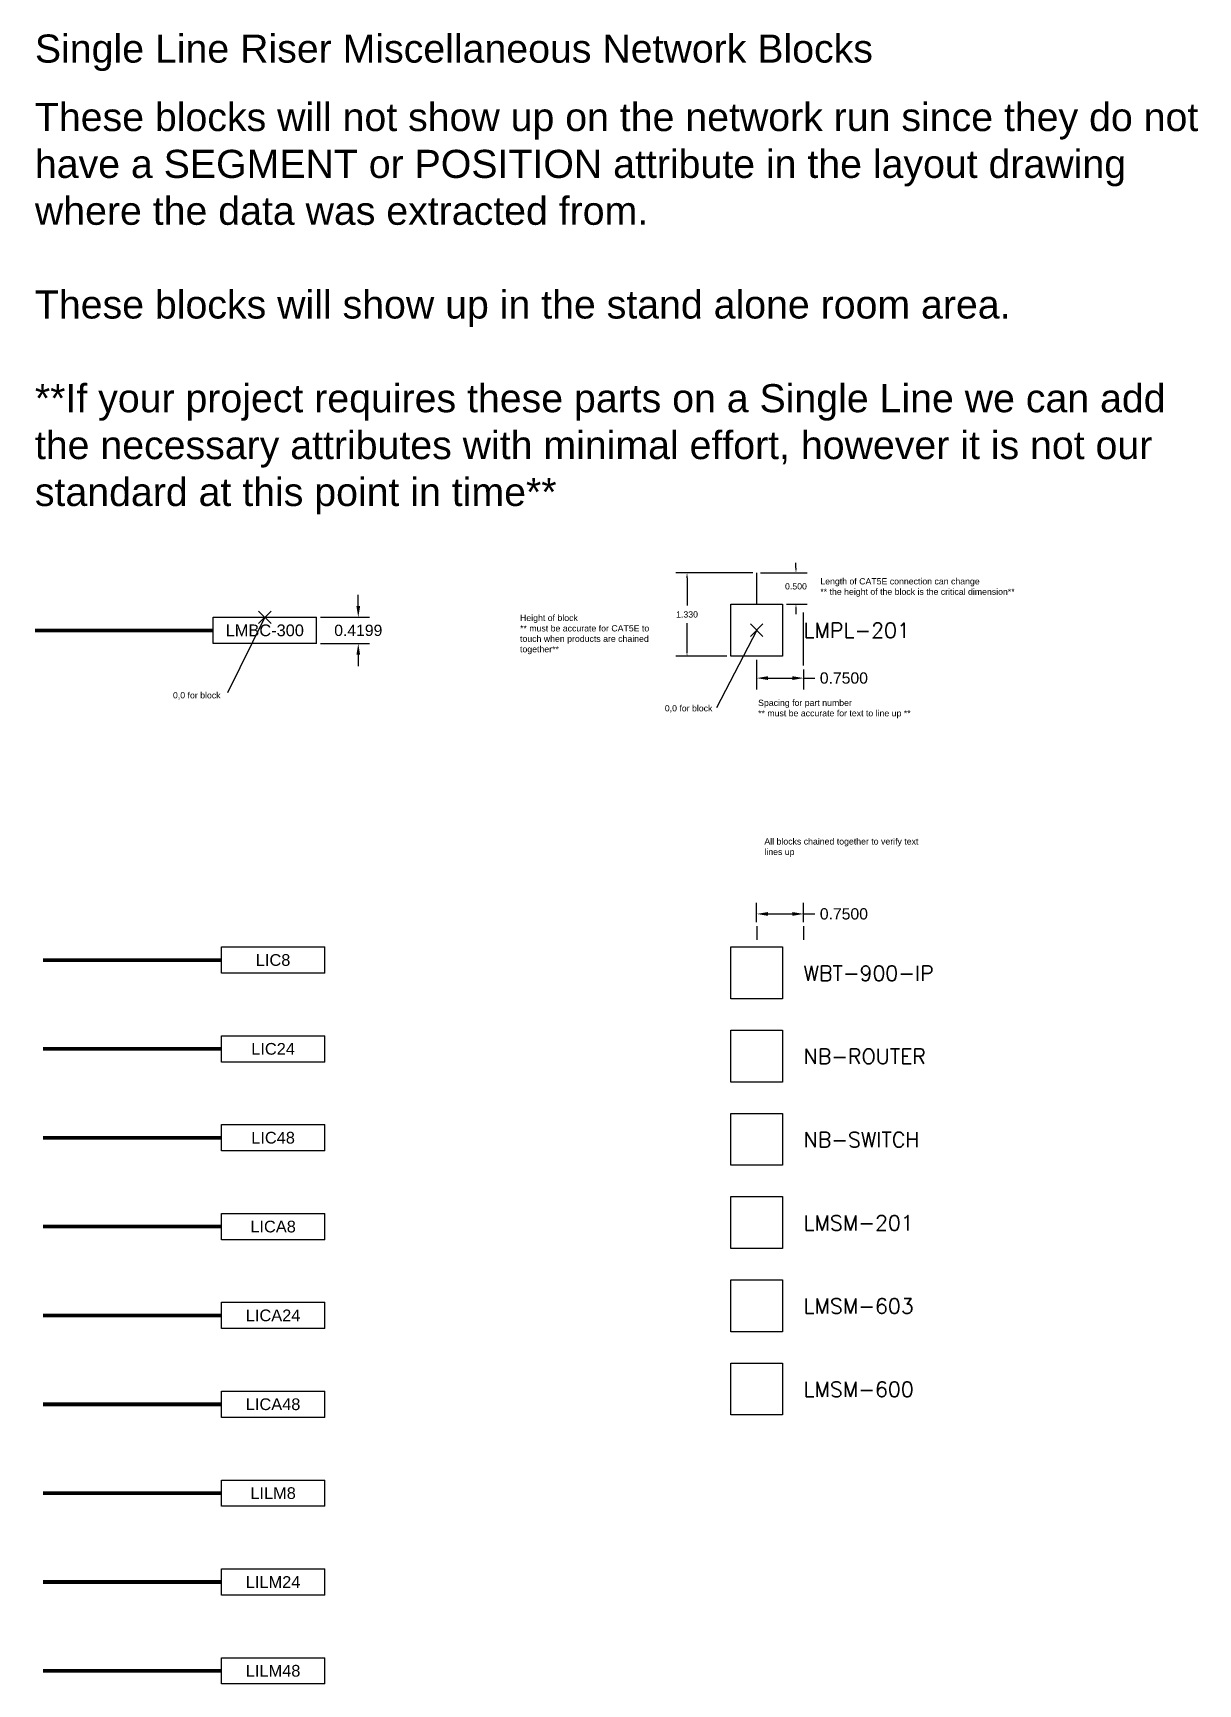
# Model space of a CAD drawing. Header units: inches. Extents: x -233 to 23, y -182 to 484.
# Drawn here: x -193.88 to -175.26, y -27.59 to -1.21 of the extents above; entities that cross this region are included whole.
import ezdxf

# ---------------------------------------------------------------- set-up
doc = ezdxf.new("R2010")
doc.units = ezdxf.units.IN
doc.header["$MEASUREMENT"] = 0
doc.header["$PDMODE"] = 3
doc.header["$PDSIZE"] = 0.1
doc.linetypes.add('DASHED', pattern=[0.75, 0.5, -0.25])
doc.layers.add('Riser', color=7, linetype='Continuous')
doc.styles.add('ROMANS', font='ROMANS.shx')
doc.styles.get("Standard").update_dxf_attribs({"font": 'arial.ttf'})
doc.dimstyles.get("Standard").update_dxf_attribs({"dimtxt": 0.18, "dimasz": 0.18, "dimexe": 0.18, "dimexo": 0.0625, "dimgap": 0.09, "dimtad": 0, "dimtih": 1, "dimtoh": 1, "dimdec": 4, "dimzin": 0, "dimdsep": 46, "dimtxsty": 'Standard', "dimcen": 0.09, "dimadec": 0, "dimazin": 0, "dimtfac": 1, "dimtdec": 4, "dimtofl": 0, "dimtmove": 0, "dimatfit": 3, "dimfxl": 1, "dimtolj": 1, "dimtzin": 0, "dimarcsym": 0})

# ---------------------------------------------------------------- blocks, each defined once
blk = doc.blocks.new('NB-ROUTER')
blk.add_lwpolyline([(-0.415, 0.415), (0.415, 0.415), (0.415, -0.415), (-0.415, -0.415)], close=True)
at = {"insert": (0.75, -0.005), "char_height": 0.24, "width": 5.724, "attachment_point": 4, "style": 'ROMANS'}
blk.add_mtext('NB-ROUTER', dxfattribs=at)
blk = doc.blocks.new('NB-SWITCH')
blk.add_lwpolyline([(-0.415, 0.415), (0.415, 0.415), (0.415, -0.415), (-0.415, -0.415)], close=True)
at = {"insert": (0.75, -0.005), "char_height": 0.24, "width": 5.724, "attachment_point": 4, "style": 'ROMANS'}
blk.add_mtext('NB-SWITCH', dxfattribs=at)
blk = doc.blocks.new('LMSM-201')
blk.add_lwpolyline([(-0.415, 0.415), (0.415, 0.415), (0.415, -0.415), (-0.415, -0.415)], close=True)
at = {"insert": (0.75, -0.005), "char_height": 0.24, "width": 5.724, "attachment_point": 4, "style": 'ROMANS'}
blk.add_mtext('LMSM-201', dxfattribs=at)
blk = doc.blocks.new('LMSM-603')
blk.add_lwpolyline([(-0.415, 0.415), (0.415, 0.415), (0.415, -0.415), (-0.415, -0.415)], close=True)
at = {"insert": (0.75, -0.005), "char_height": 0.24, "width": 5.724, "attachment_point": 4, "style": 'ROMANS'}
blk.add_mtext('LMSM-603', dxfattribs=at)
blk = doc.blocks.new('LMSM-600')
blk.add_lwpolyline([(-0.415, 0.415), (0.415, 0.415), (0.415, -0.415), (-0.415, -0.415)], close=True)
at = {"insert": (0.75, -0.005), "char_height": 0.24, "width": 5.724, "attachment_point": 4, "style": 'ROMANS'}
blk.add_mtext('LMSM-600', dxfattribs=at)
blk = doc.blocks.new('WBT-900-IP')
at = {"linetype": 'Continuous'}
for p, q in [((-0.188, 0.415), (-0.016, 0.415)), ((-0.188, 0.415), (-0.016, 0.415)), ((-0.016, 0.415), (0.193, 0.415)), ((-0.016, 0.415), (0.193, 0.415))]:
    blk.add_line(p, q, dxfattribs=at)
blk.add_lwpolyline([(-0.415, 0.415), (0.415, 0.415), (0.415, -0.415), (-0.415, -0.415)], close=True)
at = {"insert": (0.75, -0.005), "char_height": 0.24, "width": 5.724, "attachment_point": 4, "style": 'ROMANS'}
blk.add_mtext('WBT-900-IP', dxfattribs=at)
blk = doc.blocks.new('LIC8')
for p, q in [((-0.825, 0), (0.825, 0)), ((-0.825, -0.42), (-0.825, 0)), ((0.825, -0.42), (0.825, 0)), ((0.825, -0.42), (-0.825, -0.42))]:
    blk.add_line(p, q)
at = {"linetype": 'DASHED', "const_width": 0.06}
blk.add_lwpolyline([(-0.825, -0.21), (-3.675, -0.21)], dxfattribs=at)
at = {"insert": (0, -0.21), "char_height": 0.1872, "width": 5.25301, "attachment_point": 5}
blk.add_mtext('LIC8', dxfattribs=at)
blk = doc.blocks.new('LIC24')
for p, q in [((-0.825, 0), (0.825, 0)), ((-0.825, -0.42), (-0.825, 0)), ((0.825, -0.42), (0.825, 0)), ((0.825, -0.42), (-0.825, -0.42))]:
    blk.add_line(p, q)
at = {"linetype": 'DASHED', "const_width": 0.06}
blk.add_lwpolyline([(-0.825, -0.21), (-3.675, -0.21)], dxfattribs=at)
at = {"insert": (0, -0.21), "char_height": 0.1872, "width": 5.25301, "attachment_point": 5}
blk.add_mtext('LIC24', dxfattribs=at)
blk = doc.blocks.new('LIC48')
for p, q in [((-0.825, 0), (0.825, 0)), ((-0.825, -0.42), (-0.825, 0)), ((0.825, -0.42), (0.825, 0)), ((0.825, -0.42), (-0.825, -0.42))]:
    blk.add_line(p, q)
at = {"linetype": 'DASHED', "const_width": 0.06}
blk.add_lwpolyline([(-0.825, -0.21), (-3.675, -0.21)], dxfattribs=at)
at = {"insert": (0, -0.21), "char_height": 0.1872, "width": 5.25301, "attachment_point": 5}
blk.add_mtext('LIC48', dxfattribs=at)
blk = doc.blocks.new('LICA8')
for p, q in [((-0.825, 0), (0.825, 0)), ((-0.825, -0.42), (-0.825, 0)), ((0.825, -0.42), (0.825, 0)), ((0.825, -0.42), (-0.825, -0.42))]:
    blk.add_line(p, q)
at = {"linetype": 'DASHED', "const_width": 0.06}
blk.add_lwpolyline([(-0.825, -0.21), (-3.675, -0.21)], dxfattribs=at)
at = {"insert": (0, -0.21), "char_height": 0.1872, "width": 5.25301, "attachment_point": 5}
blk.add_mtext('LICA8', dxfattribs=at)
blk = doc.blocks.new('LICA24')
for p, q in [((-0.825, 0), (0.825, 0)), ((-0.825, -0.42), (-0.825, 0)), ((0.825, -0.42), (0.825, 0)), ((0.825, -0.42), (-0.825, -0.42))]:
    blk.add_line(p, q)
at = {"linetype": 'DASHED', "const_width": 0.06}
blk.add_lwpolyline([(-0.825, -0.21), (-3.675, -0.21)], dxfattribs=at)
at = {"insert": (0, -0.21), "char_height": 0.1872, "width": 5.25301, "attachment_point": 5}
blk.add_mtext('LICA24', dxfattribs=at)
blk = doc.blocks.new('LICA48')
for p, q in [((-0.825, 0), (0.825, 0)), ((-0.825, -0.42), (-0.825, 0)), ((0.825, -0.42), (0.825, 0)), ((0.825, -0.42), (-0.825, -0.42))]:
    blk.add_line(p, q)
at = {"linetype": 'DASHED', "const_width": 0.06}
blk.add_lwpolyline([(-0.825, -0.21), (-3.675, -0.21)], dxfattribs=at)
at = {"insert": (0, -0.21), "char_height": 0.1872, "width": 5.25301, "attachment_point": 5}
blk.add_mtext('LICA48', dxfattribs=at)
blk = doc.blocks.new('LILM8')
for p, q in [((-0.825, 0), (0.825, 0)), ((-0.825, -0.42), (-0.825, 0)), ((0.825, -0.42), (0.825, 0)), ((0.825, -0.42), (-0.825, -0.42))]:
    blk.add_line(p, q)
at = {"linetype": 'DASHED', "const_width": 0.06}
blk.add_lwpolyline([(-0.825, -0.21), (-3.675, -0.21)], dxfattribs=at)
at = {"insert": (0, -0.21), "char_height": 0.1872, "width": 5.25301, "attachment_point": 5}
blk.add_mtext('LILM8', dxfattribs=at)
blk = doc.blocks.new('LILM24')
for p, q in [((-0.825, 0), (0.825, 0)), ((-0.825, -0.42), (-0.825, 0)), ((0.825, -0.42), (0.825, 0)), ((0.825, -0.42), (-0.825, -0.42))]:
    blk.add_line(p, q)
at = {"linetype": 'DASHED', "const_width": 0.06}
blk.add_lwpolyline([(-0.825, -0.21), (-3.675, -0.21)], dxfattribs=at)
at = {"insert": (0, -0.21), "char_height": 0.1872, "width": 5.25301, "attachment_point": 5}
blk.add_mtext('LILM24', dxfattribs=at)
blk = doc.blocks.new('LILM48')
for p, q in [((-0.825, 0), (0.825, 0)), ((-0.825, -0.42), (-0.825, 0)), ((0.825, -0.42), (0.825, 0)), ((0.825, -0.42), (-0.825, -0.42))]:
    blk.add_line(p, q)
at = {"linetype": 'DASHED', "const_width": 0.06}
blk.add_lwpolyline([(-0.825, -0.21), (-3.675, -0.21)], dxfattribs=at)
at = {"insert": (0, -0.21), "char_height": 0.1872, "width": 5.25301, "attachment_point": 5}
blk.add_mtext('LILM48', dxfattribs=at)
blk = doc.blocks.new('*D201')
at = {"color": 0, "lineweight": -2, "transparency": 16777216}
for p, q in [((-182.313, -15.419), (-182.313, -15.107)), ((-182.133, -15.287), (-181.743, -15.287)), ((-181.563, -15.419), (-181.563, -15.107)), ((-181.563, -15.287), (-181.383, -15.287))]:
    blk.add_line(p, q, dxfattribs=at)
at = {"color": 0, "transparency": 16777216}
for points in [[(-182.133, -15.257), (-182.133, -15.317), (-182.313, -15.287)], [(-181.743, -15.257), (-181.743, -15.317), (-181.563, -15.287)]]:
    blk.add_solid(points, dxfattribs=at)
at = {"layer": 'Defpoints', "color": 0, "transparency": 16777216}
for p in [(-181.563, -15.287), (-182.313, -15.481), (-181.563, -15.481)]:
    blk.add_point(p, dxfattribs=at)
at = {"color": 0, "transparency": 16777216, "insert": (-180.919, -15.287), "char_height": 0.18, "attachment_point": 5}
blk.add_mtext('\\A1;0.7500', dxfattribs=at)
blk = doc.blocks.new('*D202')
at = {"color": 0, "lineweight": -2, "transparency": 16777216}
for p, q in [((-182.375, -9.836), (-183.606, -9.836)), ((-183.426, -9.916), (-183.426, -10.36)), ((-183.426, -11.086), (-183.426, -10.642)), ((-182.79, -11.166), (-183.606, -11.166))]:
    blk.add_line(p, q, dxfattribs=at)
at = {"color": 0, "transparency": 16777216}
for points in [[(-183.439, -9.916), (-183.413, -9.916), (-183.426, -9.836)], [(-183.439, -11.086), (-183.413, -11.086), (-183.426, -11.166)]]:
    blk.add_solid(points, dxfattribs=at)
at = {"layer": 'Defpoints', "color": 0, "transparency": 16777216}
for p in [(-182.313, -9.836), (-183.426, -11.166), (-182.728, -11.166)]:
    blk.add_point(p, dxfattribs=at)
at = {"color": 0, "transparency": 16777216, "insert": (-183.426, -10.501), "char_height": 0.1, "attachment_point": 5}
blk.add_mtext('\\A1;1.330', dxfattribs=at)
blk = doc.blocks.new('*D203')
at = {"color": 0, "lineweight": -2, "transparency": 16777216}
for p, q in [((-181.685, -9.756), (-181.685, -9.676)), ((-182.25, -9.836), (-181.505, -9.836)), ((-181.835, -10.336), (-181.505, -10.336)), ((-181.685, -10.416), (-181.685, -10.496))]:
    blk.add_line(p, q, dxfattribs=at)
at = {"color": 0, "transparency": 16777216}
for points in [[(-181.698, -9.756), (-181.671, -9.756), (-181.685, -9.836)], [(-181.698, -10.416), (-181.671, -10.416), (-181.685, -10.336)]]:
    blk.add_solid(points, dxfattribs=at)
at = {"layer": 'Defpoints', "color": 0, "transparency": 16777216}
for p in [(-182.313, -9.836), (-181.898, -10.336), (-181.685, -10.336)]:
    blk.add_point(p, dxfattribs=at)
at = {"color": 0, "transparency": 16777216, "insert": (-181.685, -10.052), "char_height": 0.1, "attachment_point": 5}
blk.add_mtext('\\A1;0.500', dxfattribs=at)
blk = doc.blocks.new('*D204')
at = {"color": 0, "lineweight": -2, "transparency": 16777216}
for p, q in [((-182.313, -11.228), (-182.313, -11.698)), ((-182.133, -11.518), (-181.743, -11.518)), ((-181.563, -11.381), (-181.563, -11.698)), ((-181.563, -11.518), (-181.383, -11.518))]:
    blk.add_line(p, q, dxfattribs=at)
at = {"color": 0, "transparency": 16777216}
for points in [[(-182.133, -11.488), (-182.133, -11.548), (-182.313, -11.518)], [(-181.743, -11.488), (-181.743, -11.548), (-181.563, -11.518)]]:
    blk.add_solid(points, dxfattribs=at)
at = {"layer": 'Defpoints', "color": 0, "transparency": 16777216}
for p in [(-182.313, -11.166), (-181.563, -11.319), (-181.563, -11.518)]:
    blk.add_point(p, dxfattribs=at)
at = {"color": 0, "transparency": 16777216, "insert": (-180.919, -11.518), "char_height": 0.18, "attachment_point": 5}
blk.add_mtext('\\A1;0.7500', dxfattribs=at)
blk = doc.blocks.new('LMBC-300')
for p, q in [((-0.827, 0), (0.823, 0)), ((-0.827, -0.42), (-0.827, 0)), ((0.823, -0.42), (0.823, 0)), ((0.823, -0.42), (-0.827, -0.42))]:
    blk.add_line(p, q)
at = {"linetype": 'DASHED', "const_width": 0.06}
blk.add_lwpolyline([(-0.827, -0.21), (-3.677, -0.21)], dxfattribs=at)
at = {"insert": (-0.002, -0.21), "char_height": 0.1872, "width": 5.25301, "attachment_point": 5}
blk.add_mtext('LMBC-300', dxfattribs=at)
blk = doc.blocks.new('*D209')
at = {"layer": 'Defpoints', "color": 0, "transparency": 16777216}
for p in [(-189.348, -10.546), (-189.348, -10.966), (-188.68, -10.966)]:
    blk.add_point(p, dxfattribs=at)
at = {"layer": 'Riser', "color": 0, "lineweight": -2, "transparency": 16777216}
for p, q in [((-188.68, -10.366), (-188.68, -10.186)), ((-189.286, -10.546), (-188.5, -10.546)), ((-189.286, -10.966), (-188.5, -10.966)), ((-188.68, -11.146), (-188.68, -11.326))]:
    blk.add_line(p, q, dxfattribs=at)
at = {"layer": 'Riser', "color": 0, "transparency": 16777216}
for points in [[(-188.71, -10.366), (-188.65, -10.366), (-188.68, -10.546)], [(-188.71, -11.146), (-188.65, -11.146), (-188.68, -10.966)]]:
    blk.add_solid(points, dxfattribs=at)
at = {"layer": 'Riser', "color": 0, "transparency": 16777216, "insert": (-188.68, -10.756), "char_height": 0.18, "attachment_point": 5}
blk.add_mtext('\\A1;0.4199', dxfattribs=at)

msp = doc.modelspace()

# ---------------------------------------------------------------- linework, layer by layer
msp.add_line((-182.3126, -10.33599), (-182.3126, -9.83599))
at = {"linetype": 'Continuous'}
msp.add_line((-182.50093, -10.33599), (-182.11955, -10.33599), dxfattribs=at)
at = {"color": 1}
for p, q in [((-181.5626, -11.31898), (-181.5626, -10.47086)), ((-182.3126, -10.75099), (-182.95463, -11.99332)), ((-182.3126, -15.48115), (-182.3126, -15.69869)), ((-181.5626, -15.48115), (-181.5626, -15.69869))]:
    msp.add_line(p, q, dxfattribs=at)
msp.add_lwpolyline([(-182.7276, -10.33599), (-181.8976, -10.33599), (-181.8976, -11.16599), (-182.7276, -11.16599)], close=True)
at = {"color": 4}
for p in [(-190.17347, -10.5459), (-182.3126, -10.75099)]:
    msp.add_point(p, dxfattribs=at)

# ---------------------------------------------------------------- block references
for name, p in [('LMBC-300', (-190.17191, -10.5459)), ('LIC8', (-190.0415, -15.81458)), ('WBT-900-IP', (-182.3126, -16.22958)), ('NB-ROUTER', (-182.3126, -17.55958)), ('LIC24', (-190.0415, -17.23446)), ('LIC48', (-190.0415, -18.65434)), ('NB-SWITCH', (-182.3126, -18.88958)), ('LMSM-201', (-182.3126, -20.21958)), ('LICA8', (-190.0415, -20.07422)), ('LMSM-603', (-182.3126, -21.54958)), ('LICA24', (-190.0415, -21.49411)), ('LMSM-600', (-182.3126, -22.87958)), ('LICA48', (-190.0415, -22.91399)), ('LILM8', (-190.0415, -24.33387)), ('LILM24', (-190.0415, -25.75375)), ('LILM48', (-190.0415, -27.17363))]:
    msp.add_blockref(name, p)

# ---------------------------------------------------------------- texts
at = {"color": 1}
for p in [(-191.64178, -11.84257), (-183.78091, -12.05001)]:
    msp.add_text('0,0 for block', height=0.1, dxfattribs=at).set_placement(p)
for s, width, gutter_width, insert, char_height, attachment_point in [('Single Line Riser Miscellaneous Network Blocks', 26.7906867, 1, (-193.84847, -1.52503), 0.449284, 4), ('These blocks will not show up on the network run since they do not have a SEGMENT or POSITION attribute in the layout drawing where the data was extracted from.\\P\\PThese blocks will show up in the stand alone room area.\\P\\P**If your project requires these parts on a Single Line we can add the necessary attributes with minimal effort, however it is not our standard at this point in time**', 18.6374608, 1, (-193.84847, -5.61479), 0.44928402, 4), ('Length of CAT5E connection can change\\P** the height of the block is the critical dimension**', 3.4334536, 0.32048, (-181.29568, -9.9209), 0.1, 1)]:
    msp.add_mtext_dynamic_manual_height_columns(s, width=width, gutter_width=gutter_width, heights=[0], dxfattribs=dict(insert=insert, char_height=char_height, attachment_point=attachment_point))
at = {"color": 1, "char_height": 0.1, "attachment_point": 1}
for s, width, insert in [('Height of block\\P** must be accurate for CAT5E to touch when products are chained together**', 2.0883915, (-186.09499, -10.50577)), ('Spacing for part number\\P** must be accurate for text to line up **', 3.0934946, (-182.29022, -11.86266)), ('All blocks chained together to verify text lines up', 2.7486349, (-182.18931, -14.07808))]:
    msp.add_mtext_dynamic_manual_height_columns(s, width=width, gutter_width=0.32048, heights=[0], dxfattribs=dict(at, insert=insert))
at = {"insert": (-181.5626, -10.75571), "char_height": 0.24, "width": 5.724, "attachment_point": 4, "style": 'ROMANS'}
msp.add_mtext('LMPL-201', dxfattribs=at)

# ---------------------------------------------------------------- dimensions: what is measured, and where the dimension line sits
dim = msp.add_linear_dim(base=(-181.68458, -10.33599), p1=(-182.3126, -9.83599), p2=(-181.8976, -10.33599), angle=90, dimstyle='Standard', override={"dimtxt": 0.1, "dimasz": 0.08, "dimdec": 3})
dim.commit()
dim.dimension.update_dxf_attribs({"geometry": '*D203', "text_midpoint": (-181.68458, -10.05247), "dimtype": 160})
at = {"color": 1}
dim = msp.add_linear_dim(base=(-183.42603, -11.16599), p1=(-182.3126, -9.83599), p2=(-182.7276, -11.16599), angle=90, dimstyle='Standard', override={"dimtxt": 0.1, "dimasz": 0.08, "dimdec": 3}, dxfattribs=at)
dim.commit()
dim.dimension.update_dxf_attribs({"geometry": '*D202', "text_midpoint": (-183.42603, -10.50099)})
for base, p1, p2, picture, middle in [((-181.5626, -11.51833), (-182.3126, -11.16599), (-181.5626, -11.31898), '*D204', (-180.91928, -11.51833)), ((-181.5626, -15.28737), (-182.3126, -15.48115), (-181.5626, -15.48115), '*D201', (-180.91928, -15.28737))]:
    dim = msp.add_linear_dim(base=base, p1=p1, p2=p2, dimstyle='Standard', dxfattribs=at)
    dim.commit()
    dim.dimension.update_dxf_attribs({"geometry": picture, "text_midpoint": middle})
at = {"layer": 'Riser'}
dim = msp.add_linear_dim(base=(-188.67963, -10.96579), p1=(-189.34847, -10.5459), p2=(-189.34847, -10.96579), angle=90, dimstyle='Standard', dxfattribs=at)
dim.commit()
dim.dimension.update_dxf_attribs({"geometry": '*D209', "text_midpoint": (-188.67963, -10.75584)})

# ---------------------------------------------------------------- leaders
at = {"color": 1}
msp.add_leader([(-190.17347, -10.5459), (-190.77075, -11.7548)], dimstyle='Standard', override={"dimasz": 0.08}, dxfattribs=at)

doc.saveas('drawing.dxf')
